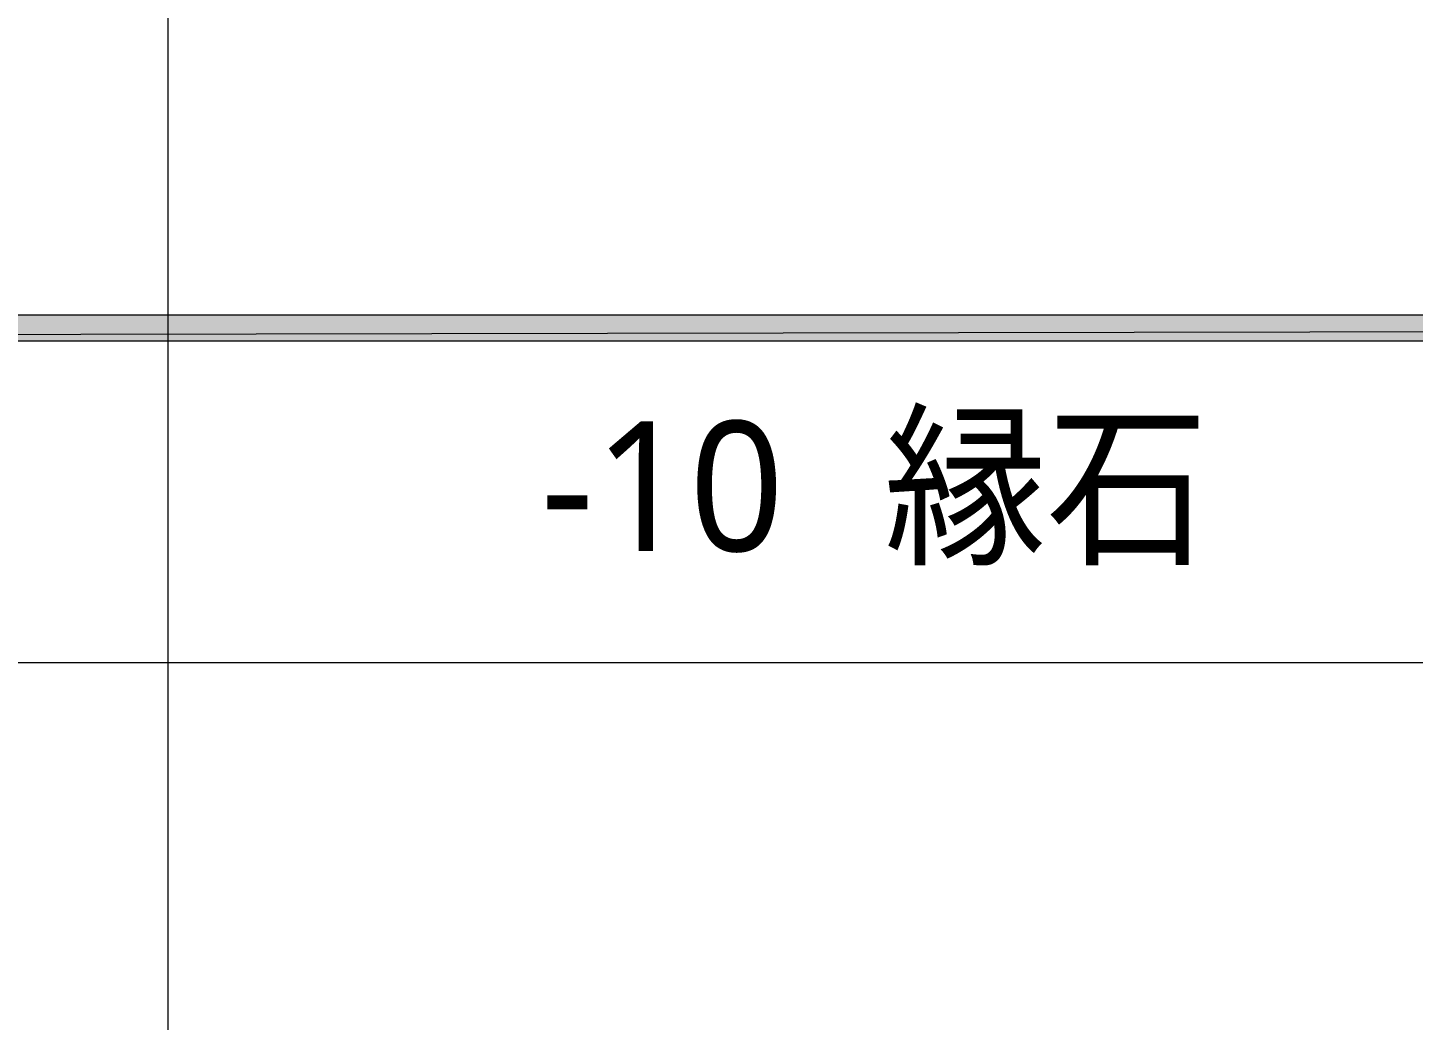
# Model space of a CAD drawing. Header units: millimetres. Extents: x 0 to 420, y 0 to 297.
# Drawn here: x 114.41 to 151.63, y 107.38 to 134.06 of the extents above; entities that cross this region are included whole.
import ezdxf
from ezdxf.enums import TextEntityAlignment as Align

# ---------------------------------------------------------------- set-up
doc = ezdxf.new("R2010")
doc.units = ezdxf.units.MM
doc.styles.add('kst32b', font='NotoSansJP-Variable.ttf')

msp = doc.modelspace()

# ---------------------------------------------------------------- hatches: boundary and pattern name
h = msp.add_hatch(color=7)
h.paths.add_polyline_path([(394.166, 125.645), (394.166, 126.344), (26.183, 125.645), (394.166, 125.645)])
h.paths.add_polyline_path([(394.166, 126.344), (26.183, 125.645), (26.183, 126.344), (394.166, 126.344)])

# ---------------------------------------------------------------- linework, layer by layer
at = {"lineweight": 13}
for points in [[(118.174, 285.983), (118.174, 45.995)], [(394.166, 116.988), (26.183, 116.988)]]:
    msp.add_lwpolyline(points, dxfattribs=at)
at = {"lineweight": 0}
for points in [[(394.166, 125.645), (394.166, 126.344), (26.183, 125.645)], [(394.166, 126.344), (26.183, 125.645), (26.183, 126.344)]]:
    msp.add_lwpolyline(points, close=True, dxfattribs=at)

# ---------------------------------------------------------------- texts
at = {"style": 'kst32b'}
for s, p, p2 in [('縁石', (137.414, 119.994), (146.141, 119.994)), ('-10', (128.185, 119.994), (134.731, 119.994))]:
    msp.add_text(s, height=3.4908, dxfattribs=at).set_placement(p, p2, align=Align.FIT)

doc.saveas('drawing.dxf')
